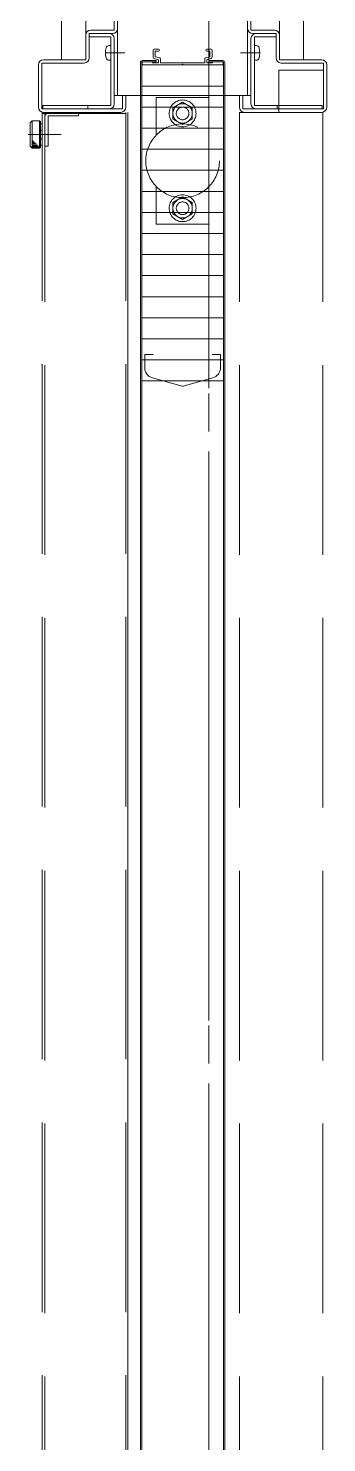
# Model space of a CAD drawing. Units: millimetres at full size, sheet at 1:30. Extents: x -16828 to 149130, y 47892 to 100313.
# Drawn here: x -2901 to -2759, y 56415 to 57087 of the extents above; entities that cross this region are included whole.
import ezdxf

# ---------------------------------------------------------------- set-up
doc = ezdxf.new("R2010")
doc.units = ezdxf.units.MM
doc.header["$LTSCALE"] = 30
for name, pattern in [('CHAIN2', [12, 9, -1, 1, -1]), ('DASHED3', [4, 3, -1]), ('DOUBLE_CHAIN1', [8.8, 5, -1, 0.6, -0.6, 0.6, -1])]:
    doc.linetypes.add(name, pattern=pattern)
for name, color, linetype, lineweight in [('2-2_間仕切り芯', 7, 'DOUBLE_CHAIN1', 15), ('2-3_間仕切り', 7, 'Continuous', 15), ('2-A_建具', 7, 'Continuous', 15), ('3-0_AIHO08-壁芯', 7, 'CHAIN2', 15)]:
    doc.layers.add(name, color=color, linetype=linetype, lineweight=lineweight)

msp = doc.modelspace()

# ---------------------------------------------------------------- linework, layer by layer
at = {"layer": '2-2_間仕切り芯'}
msp.add_line((-2815.04, 64749.43), (-2815.04, 49619.89), dxfattribs=at)
at = {"layer": '2-3_間仕切り'}
for p, q in [((-2885.04, 60713.36), (-2885.04, 57071.86)), ((-2770.04, 57139.86), (-2770.04, 57071.86))]:
    msp.add_line(p, q, dxfattribs=at)
at = {"layer": '2-A_建具'}
for p, q in [((-2873.54, 57931.86), (-2873.54, 57071.86)), ((-2781.54, 57931.86), (-2781.54, 57071.86)), ((-2858.44, 57054.86), (-2858.44, 57906.86)), ((-2796.64, 57054.86), (-2796.64, 57906.86)), ((-2858.44, 57108.86), (-2858.44, 57086.66)), ((-2796.64, 57108.86), (-2796.64, 57086.66)), ((-2871.94, 57084.26), (-2871.94, 57072.66)), ((-2860.84, 57084.26), (-2871.94, 57084.26)), ((-2861.64, 57082.66), (-2871.94, 57082.66)), ((-2860.04, 57085.86), (-2871.14, 57085.86)), ((-2861.64, 57082.66), (-2861.64, 57050.06)), ((-2860.04, 57081.86), (-2860.04, 57050.86)), ((-2795.04, 57085.86), (-2783.94, 57085.86)), ((-2795.04, 57081.86), (-2795.04, 57050.86)), ((-2794.24, 57084.26), (-2783.14, 57084.26)), ((-2793.44, 57082.66), (-2783.14, 57082.66)), ((-2793.44, 57082.66), (-2793.44, 57050.06)), ((-2783.14, 57084.26), (-2783.14, 57072.66)), ((-2864.24, 57075.06), (-2855.06, 57075.06)), ((-2861.64, 57078.56), (-2862.47, 57078.56)), ((-2841.54, 57073.21), (-2841.54, 57076.36)), ((-2841.04, 57076.86), (-2839.04, 57076.86)), ((-2814.04, 57076.86), (-2816.04, 57076.86)), ((-2813.54, 57073.21), (-2813.54, 57076.36)), ((-2790.84, 57075.06), (-2800.02, 57075.06)), ((-2793.44, 57078.56), (-2792.61, 57078.56)), ((-2896.04, 57069.46), (-2896.04, 57049.26)), ((-2874.34, 57070.26), (-2894.44, 57070.26)), ((-2894.44, 57070.26), (-2894.44, 57048.46)), ((-2873.54, 57071.86), (-2893.64, 57071.86)), ((-2861.64, 57071.56), (-2862.47, 57071.56)), ((-2847.54, 57070.56), (-2847.54, 56915.23)), ((-2846.94, 57070.86), (-2846.94, 56122.86)), ((-2808.14, 57069.36), (-2846.94, 57069.36)), ((-2846.79, 57070.36), (-2846.79, 57069.86)), ((-2840.04, 57071.46), (-2846.64, 57071.46)), ((-2841.79, 57070.86), (-2841.79, 57070.36)), ((-2841.79, 57070.36), (-2839.04, 57070.36)), ((-2840.7, 57072.22), (-2839.04, 57071.86)), ((-2840.54, 57073.21), (-2838.43, 57072.75)), ((-2839.04, 57071.86), (-2839.04, 57070.36)), ((-2838.04, 57072.26), (-2838.04, 57070.36)), ((-2838.04, 57070.36), (-2817.04, 57070.36)), ((-2817.04, 57072.26), (-2817.04, 57070.36)), ((-2814.54, 57073.21), (-2816.65, 57072.75)), ((-2814.38, 57072.22), (-2816.04, 57071.86)), ((-2816.04, 57071.86), (-2816.04, 57070.36)), ((-2815.04, 57071.46), (-2815.04, 57070.86)), ((-2808.44, 57071.46), (-2815.04, 57071.46)), ((-2808.14, 57070.86), (-2815.04, 57070.86)), ((-2808.29, 57070.36), (-2808.29, 57069.86)), ((-2808.14, 57070.86), (-2808.14, 56122.86)), ((-2807.54, 57070.56), (-2807.54, 56123.16)), ((-2793.44, 57071.56), (-2792.61, 57071.56)), ((-2781.54, 57071.86), (-2761.44, 57071.86)), ((-2780.74, 57070.26), (-2760.64, 57070.26)), ((-2760.64, 57070.26), (-2760.64, 57048.46)), ((-2759.04, 57069.46), (-2759.04, 57049.26)), ((-2781.84, 57066.86), (-2760.84, 57066.86)), ((-2781.84, 57066.86), (-2781.84, 57046.86)), ((-2860.04, 57054.86), (-2847.54, 57054.86)), ((-2854.54, 57054.86), (-2854.54, 57049.26)), ((-2808.14, 57059.36), (-2846.94, 57059.36)), ((-2807.54, 57054.86), (-2795.04, 57054.86)), ((-2800.54, 57054.86), (-2800.54, 57049.26)), ((-2861.64, 57050.06), (-2893.94, 57050.06)), ((-2893.94, 57050.06), (-2893.94, 57048.46)), ((-2847.54, 57053.26), (-2847.54, 56106.86)), ((-2808.14, 57049.36), (-2846.94, 57049.36)), ((-2793.44, 57050.06), (-2761.14, 57050.06)), ((-2782.54, 57050.06), (-2782.54, 57048.46)), ((-2761.14, 57050.06), (-2761.14, 57048.46)), ((-2856.94, 57046.86), (-2893.64, 57046.86)), ((-2853.54, 57046.86), (-2853.54, 56106.86)), ((-2798.14, 57046.86), (-2761.44, 57046.86)), ((-2808.14, 57039.36), (-2846.94, 57039.36)), ((-2808.14, 57029.36), (-2846.94, 57029.36)), ((-2808.14, 57019.36), (-2846.94, 57019.36)), ((-2808.14, 57009.36), (-2846.94, 57009.36)), ((-2808.14, 56999.36), (-2846.94, 56999.36)), ((-2808.14, 56989.36), (-2846.94, 56989.36)), ((-2808.14, 56979.36), (-2846.94, 56979.36)), ((-2808.14, 56969.36), (-2846.94, 56969.36)), ((-2808.14, 56959.36), (-2846.94, 56959.36)), ((-2808.14, 56949.36), (-2846.94, 56949.36)), ((-2808.14, 56939.36), (-2846.94, 56939.36)), ((-2808.14, 56929.36), (-2846.94, 56929.36)), ((-2845.54, 56931.86), (-2841.54, 56931.86)), ((-2845.54, 56925.65), (-2845.54, 56931.86)), ((-2813.54, 56931.86), (-2809.54, 56931.86)), ((-2809.54, 56925.65), (-2809.54, 56931.86)), ((-2827.82, 56916.86), (-2841.9, 56920.83)), ((-2827.26, 56916.86), (-2813.18, 56920.83)), ((-2808.14, 56919.36), (-2846.94, 56919.36)), ((-2827.26, 56916.86), (-2827.82, 56916.86))]:
    msp.add_line(p, q, dxfattribs=at)
at = {"layer": '2-A_建具', "linetype": 'DASHED3'}
for p, q in [((-2847.54, 57054.86), (-2807.54, 57054.86)), ((-2872.54, 57050.06), (-2872.54, 57048.46)), ((-2840.04, 57053.86), (-2815.04, 57053.86)), ((-2840.04, 57053.86), (-2840.04, 57036.11)), ((-2815.04, 57053.86), (-2815.04, 57036.11)), ((-2807.54, 57053.26), (-2807.54, 57008.36)), ((-2900.04, 57030.86), (-2900.04, 57041.86)), ((-2899.04, 57042.86), (-2895.54, 57042.86)), ((-2895.04, 57042.36), (-2895.54, 57042.86)), ((-2895.54, 57029.86), (-2895.54, 57042.86)), ((-2895.04, 57030.36), (-2895.04, 57042.36)), ((-2895.04, 57041.36), (-2894.24, 57041.36)), ((-2894.24, 56117.36), (-2894.24, 57046.86)), ((-2854.54, 57046.36), (-2894.24, 57046.36)), ((-2893.04, 57046.86), (-2893.04, 56117.36)), ((-2891.44, 57045.26), (-2891.44, 57030.86)), ((-2877.04, 57045.26), (-2891.44, 57045.26)), ((-2877.04, 57046.86), (-2877.04, 57045.26)), ((-2854.54, 56117.36), (-2854.54, 57046.86)), ((-2800.54, 57046.86), (-2781.84, 57046.86)), ((-2800.54, 57046.86), (-2800.54, 56116.86)), ((-2760.84, 57046.86), (-2760.84, 56096.86)), ((-2885.25, 57036.36), (-2900.89, 57036.36)), ((-2894.24, 57038.36), (-2895.04, 57038.36)), ((-2899.04, 57029.86), (-2900.04, 57030.86)), ((-2899.04, 57033.36), (-2898.54, 57033.36)), ((-2899.04, 57032.86), (-2898.04, 57032.86)), ((-2899.04, 57032.36), (-2897.54, 57032.36)), ((-2899.04, 57031.86), (-2897.04, 57031.86)), ((-2899.04, 57031.36), (-2896.54, 57031.36)), ((-2899.04, 57030.86), (-2896.04, 57030.86)), ((-2899.04, 57030.36), (-2895.54, 57030.36)), ((-2899.04, 57029.86), (-2895.54, 57029.86)), ((-2895.04, 57030.36), (-2895.54, 57029.86)), ((-2894.24, 57034.36), (-2895.04, 57034.36)), ((-2895.04, 57031.36), (-2894.24, 57031.36)), ((-2891.44, 57030.86), (-2893.04, 57030.86)), ((-2840.04, 57011.61), (-2840.04, 56993.86)), ((-2815.04, 57011.61), (-2815.04, 56993.86)), ((-2840.04, 56993.86), (-2815.04, 56993.86))]:
    msp.add_line(p, q, dxfattribs=at)
at = {"layer": '2-A_建具'}
for points in [[(-2858.44, 57108.86), (-2860.04, 57108.86), (-2860.04, 57085.86)], [(-2796.64, 57108.86), (-2795.04, 57108.86), (-2795.04, 57085.86)], [(-2839.04, 57075.86), (-2840.54, 57075.86), (-2840.54, 57073.21)], [(-2816.04, 57075.86), (-2814.54, 57075.86), (-2814.54, 57073.21)], [(-2840.04, 57071.46), (-2840.04, 57070.86), (-2846.94, 57070.86)], [(-2827.24, 57069.36), (-2827.54, 57069.66), (-2827.84, 57069.36)], [(-2813.29, 57070.86), (-2813.29, 57070.36), (-2816.04, 57070.36)], [(-2854.54, 57054.86), (-2856.14, 57054.86), (-2856.14, 57048.46), (-2894.44, 57048.46)], [(-2800.54, 57054.86), (-2798.94, 57054.86), (-2798.94, 57048.46), (-2760.64, 57048.46)]]:
    msp.add_lwpolyline(points, dxfattribs=at)
at = {"layer": '2-A_建具', "linetype": 'DASHED3'}
for points in [[(-2822.93, 57049.02), (-2822.93, 57043.7), (-2827.54, 57041.04), (-2832.15, 57043.7), (-2832.15, 57049.02), (-2827.54, 57051.69)], [(-2822.93, 56998.7), (-2822.93, 57004.02), (-2827.54, 57006.69), (-2832.15, 57004.02), (-2832.15, 56998.7), (-2827.54, 56996.04)]]:
    msp.add_lwpolyline(points, close=True, dxfattribs=at)
msp.add_lwpolyline([(-2900.04, 57041.86), (-2899.04, 57042.86), (-2899.04, 57029.86)], dxfattribs=at)
for centre, radius in [((-2827.54, 57046.36), 6.38), ((-2827.54, 57046.36), 4.61), ((-2827.54, 57046.36), 3), ((-2827.54, 57023.86), 17.5), ((-2827.54, 57001.36), 6.38), ((-2827.54, 57001.36), 4.61), ((-2827.54, 57001.36), 3)]:
    msp.add_circle(centre, radius, dxfattribs=at)
at = {"layer": '2-A_建具'}
for centre, radius, start, end in [((-2871.14, 57083.46), 2.4, 90, 180), ((-2862.44, 57081.86), 2.4, 0, 90), ((-2860.84, 57086.66), 2.4, 270, 0), ((-2794.24, 57086.66), 2.4, 180, 270), ((-2792.64, 57081.86), 2.4, 90, 180), ((-2783.94, 57083.46), 2.4, 0, 90), ((-2855.24, 57075.06), 9, 164.53399, 195.46601), ((-2862.47, 57077.06), 1.5, 90, 164.53399), ((-2841.04, 57076.36), 0.5, 90, 180), ((-2839.04, 57076.36), 0.5, 0, 90), ((-2839.04, 57076.36), 0.5, 270, 0), ((-2816.04, 57076.36), 0.5, 90, 180), ((-2816.04, 57076.36), 0.5, 180, 270), ((-2814.04, 57076.36), 0.5, 0, 90), ((-2792.61, 57077.06), 1.5, 15.46601, 90), ((-2799.84, 57075.06), 9, 344.53399, 15.46601), ((-2893.64, 57069.46), 2.4, 90, 180), ((-2874.34, 57072.66), 2.4, 270, 0), ((-2862.47, 57073.06), 1.5, 195.46601, 270), ((-2846.64, 57070.56), 0.9, 90, 180), ((-2846.29, 57070.36), 0.5, 89.99996, 180.00004), ((-2846.29, 57069.86), 0.5, 179.99996, 270.00004), ((-2840.54, 57073.21), 1, 180, 260.78101), ((-2838.54, 57072.26), 0.5, 0, 77.66927), ((-2816.54, 57072.26), 0.5, 102.33073, 180), ((-2814.54, 57073.21), 1, 279.21899, 0), ((-2808.79, 57070.36), 0.5, 359.99996, 90.00004), ((-2808.79, 57069.86), 0.5, 269.99996, 0.00004), ((-2808.44, 57070.56), 0.9, 0, 90), ((-2792.61, 57073.06), 1.5, 270, 344.53399), ((-2780.74, 57072.66), 2.4, 180, 270), ((-2761.44, 57069.46), 2.4, 0, 90), ((-2893.64, 57049.26), 2.4, 180, 270), ((-2862.44, 57050.86), 2.4, 270, 0), ((-2856.94, 57049.26), 2.4, 270, 0), ((-2798.14, 57049.26), 2.4, 180, 270), ((-2792.64, 57050.86), 2.4, 180, 270), ((-2761.44, 57049.26), 2.4, 270, 0), ((-2840.54, 56925.65), 5, 180, 254.24546), ((-2814.54, 56925.65), 5, 285.75454, 0)]:
    msp.add_arc(centre, radius, start, end, dxfattribs=at)
at = {"layer": '2-A_建具', "linetype": 'DASHED3'}
msp.add_arc((-2890.64, 57044.46), 2.4, 90, 180, dxfattribs=at)
at = {"layer": '3-0_AIHO08-壁芯'}
msp.add_lwpolyline([(-2815.04, 63545.86), (-2815.04, 57245.86), (-2815.04, 50945.86)], dxfattribs=at)

doc.saveas('drawing.dxf')
